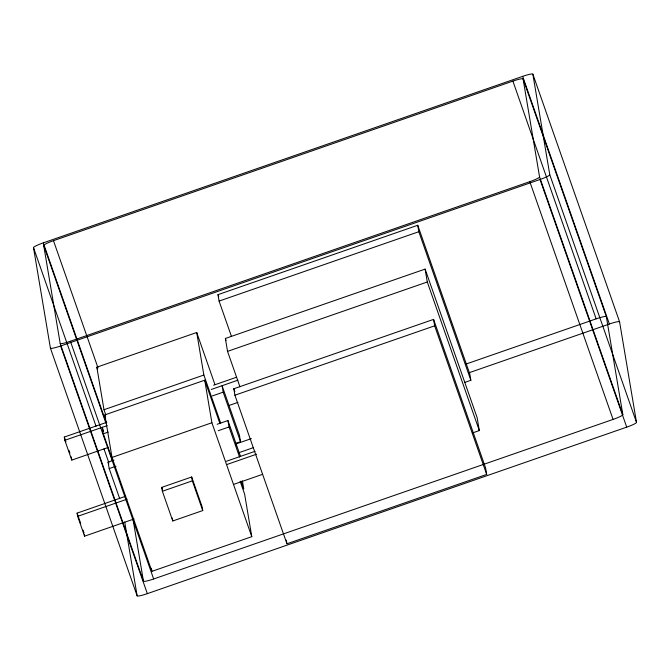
<?xml version="1.0" encoding="UTF-8"?>
<svg xmlns="http://www.w3.org/2000/svg" width="670" height="670" viewBox="0 0 670 670"><rect width="100%" height="100%" fill="white"/><g stroke="black" fill="none" stroke-linecap="round" stroke-linejoin="round"><path stroke-width="1" d="M43.274 242.858L522.659 76.355A10.578 1.29 -19.3 0 1 532.859 74.169L619.582 321.826L636.5 422.385A10.578 1.29 -19.3 0 1 626.726 427.142L147.341 593.645A10.578 1.29 -19.3 0 1 137.141 595.831L50.418 348.174L33.5 247.615A10.578 1.29 -19.3 0 1 43.274 242.858L106.153 422.427M53.474 240.681L512.885 81.112A10.578 1.29 -19.3 0 1 523.086 78.926L606.35 316.675L622.824 414.655A10.578 1.29 -19.3 0 1 613.058 419.42L153.648 578.981A10.578 1.29 -19.3 0 1 143.439 581.166L60.183 343.417L43.701 245.438A10.578 1.29 -19.3 0 1 53.474 240.681L98.038 367.939M60.183 343.417A10.578 1.29 -19.3 0 0 70.392 341.239L529.803 181.671A10.578 1.29 -19.3 0 0 539.568 176.913L523.086 78.926M50.418 348.174A10.578 1.29 -19.3 0 0 60.618 345.996L540.003 179.493A10.578 1.29 -19.3 0 0 549.777 174.736L532.859 74.169M231.485 336.516L219.082 301.09L218.001 294.641L417.745 225.262L469.779 373.86L470.859 380.3L464.93 382.361M219.082 301.09L418.825 231.711L417.745 225.262M105.709 414.638L103.992 409.73L96.84 367.185L196.712 332.496L214.936 384.547M239.944 386.799L227.54 351.373L225.371 338.476L425.115 269.097L477.149 417.695L479.318 430.584L472.4 432.988M227.54 351.373L427.284 281.995L425.115 269.097M103.992 409.73L203.864 375.041L196.712 332.496M240.153 481.353L244.625 494.117L251.786 536.662L151.914 571.351L112.016 457.434L104.863 414.889L204.735 380.2L219.869 423.406M108.364 447.393L71.782 460.097L64.839 440.282L64.303 437.058L106.823 422.293M213.613 385.2L236.359 377.302M64.839 440.282L107.158 425.634M211.285 389.471L237.892 380.183M112.853 460.985L103.331 433.792L108.239 432.083M212.373 395.92L223.177 392.159L222.088 385.719L239.433 435.249L240.522 441.697L235.606 443.398M233.83 388.759L433.574 319.381L485.608 467.97L486.688 474.419L286.944 543.797L234.91 395.208L233.83 388.759L234.86 391.707M234.91 395.208L434.654 325.829L433.574 319.381M229.006 405.484L237.909 402.394M112.016 457.434L211.888 422.745L204.735 380.2M119.729 498.706L109.185 468.598L108.096 462.149L113.992 460.106M217.139 424.278L227.942 420.526L240.53 456.463M109.185 468.598L116.061 466.211M218.227 430.726L229.031 426.974L227.942 420.526M235.53 444.109L251.334 438.616M465.734 364.153L596.141 318.853A10.578 1.29 -19.3 0 1 606.35 316.675M238.721 452.744L253.553 447.594M469.025 372.755L609.382 324.004A10.578 1.29 -19.3 0 1 619.582 321.826M134.017 518.99L84.579 536.159L77.636 516.352L77.092 513.128L125.55 496.294M226.41 461.262L255.086 451.304M77.636 516.352L127.082 499.175M226.954 464.486L256.618 454.185M161.713 487.392L191.679 476.981L202.08 506.704L202.734 510.574L172.776 520.975L162.366 491.261L161.713 487.392L162.383 489.309M162.366 491.261L192.323 480.851L191.679 476.981M233.889 484.301L262.565 474.343M522.659 76.355L609.382 324.004M549.777 174.736L636.5 422.385M512.885 81.112L596.141 318.853M539.568 176.913L622.824 414.655M540.003 179.493L626.726 427.142M529.803 181.671L613.058 419.42M418.825 231.711L470.859 380.3M427.284 281.995L479.318 430.584M434.654 325.829L486.688 474.419M218.001 294.641L218.688 296.609M225.371 338.476L226.058 340.444M223.177 392.159L240.522 441.697M235.572 443.473L236.602 446.413M229.031 426.974L239.575 457.082M203.864 375.041L220.715 423.164M241.007 481.102L243.763 488.958L242.398 480.859M211.888 422.745L251.786 536.662M192.323 480.851L202.734 510.574M96.84 367.185L97.527 369.145M104.863 414.889L105.55 416.849M43.701 245.438L105.885 423.005M103.607 431.229L102.242 427.343L103.331 433.792M70.392 341.239L153.648 578.981M33.5 247.615L96.036 426.204M103.984 448.892L108.825 462.71M108.096 462.149L108.783 464.092M60.618 345.996L147.341 593.645M64.303 437.058L65.953 441.781M68.926 450.274L69.915 453.096M77.092 513.128L80.727 523.505M83.038 530.112L84.035 532.943M286.325 540.112L286.944 543.797M172.282 518.077L172.776 520.975M151.403 568.311L151.914 571.351M133.037 519.284L143.439 581.166M124.712 521.947L137.141 595.831M71.238 456.873L71.782 460.097M84.303 534.551L84.579 536.159"/></g></svg>
